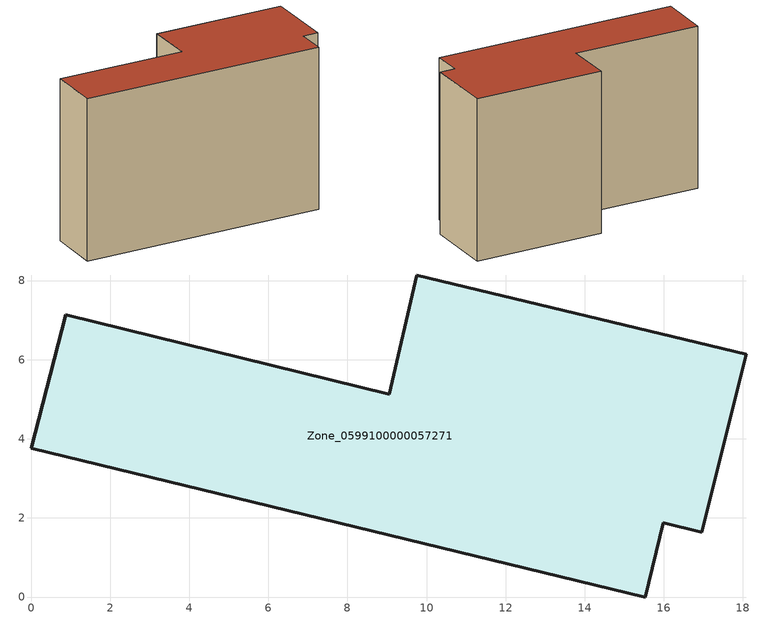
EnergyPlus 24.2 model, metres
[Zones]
Zone_0599100000057271
 floor ground (C_G): 15.53,0 0,3.76 0.88,7.14 9.06,5.13 9.76,8.14 18.09,6.14 16.96,1.64 15.99,1.88 z0
 wall outside (C_F): 0,3.76 15.53,0 15.99,1.88 16.96,1.64 18.09,6.14 9.76,8.14 9.06,5.13 0.88,7.14 0,3.76 z0:10.64
 roof outside (C_R): 15.53,0 15.99,1.88 16.96,1.64 18.09,6.14 9.76,8.14 9.06,5.13 0.88,7.14 0,3.76 z10.64
[BUILDING]
Pand.0599100000057271: North Axis=0; Terrain=City; Loads Convergence Tolerance Value=0.04; Temperature Convergence Tolerance Value=0.4; Solar Distribution=FullExterior; Maximum Number of Warmup Days=25; Minimum Number of Warmup Days=1
[Site:Location]
Rotterdam.The.Hague.AP_ZH_NLD Design_Conditions: Latitude=51.96; Longitude=4.45; Time Zone=1; Elevation=-4.5
[SITE:GROUNDTEMPERATURE:BUILDINGSURFACE]
18, 18, 18, 18, 18, 18, 18, 18, 18, 18, 18, 18
[MATERIAL] Thermal Absorptance=0.9; Solar Absorptance=0.7; Visible Absorptance=0.7
Name | Roughness | Thickness | Conductivity | Density | Specific Heat
G.TI.1946 | MediumSmooth | 0.15 | 1 | 540 | 1210
F.TI.1946 | Rough | 0.3 | 0.857143 | 1920 | 840
R.TI.1946 | MediumRough | 0.2 | 0.1 | 1500 | 1000
[CONSTRUCTION]
C_G: G.TI.1946
C_F: F.TI.1946
C_R: R.TI.1946
[ZONE]
Zone_0599100000057271: Type=1; Multiplier=1; Ceiling Height=Autocalculate; Volume=Autocalculate; Floor Area=autocalculate; Part of Total Floor Area=Yes
[ZONEINFILTRATION:DESIGNFLOWRATE]
Infil_Zone_0599100000057271: Zone or ZoneList or Space or SpaceList=Zone_0599100000057271; Schedule=AlwaysOn; Design Flow Rate Calculation Method=Flow/Area; Flow Rate per Floor Area=0.003; Constant Term Coefficient=1; Temperature Term Coefficient=0; Velocity Term Coefficient=0; Velocity Squared Term Coefficient=0
[HVACTEMPLATE:ZONE:IDEALLOADSAIRSYSTEM]
Zone_0599100000057271: Maximum Heating Supply Air Temperature=50; Minimum Cooling Supply Air Temperature=13; Maximum Heating Supply Air Humidity Ratio=0.0156; Minimum Cooling Supply Air Humidity Ratio=0.0077; Heating Limit=NoLimit; Cooling Limit=NoLimit; Dehumidification Control Type=ConstantSensibleHeatRatio; Cooling Sensible Heat Ratio=0.7; Dehumidification Setpoint=60; Humidification Control Type=None; Humidification Setpoint=30; Outdoor Air Method=None; Outdoor Air Flow Rate per Person=0.00944; Outdoor Air Flow Rate per Zone Floor Area=0; Outdoor Air Flow Rate per Zone=0; Demand Controlled Ventilation Type=None; Outdoor Air Economizer Type=NoEconomizer; Heat Recovery Type=None; Sensible Heat Recovery Effectiveness=0.7; Latent Heat Recovery Effectiveness=0.65
[ZONECONTROL:THERMOSTAT]
ThermostatControl_Zone_0599100000057271: Zone or ZoneList=Zone_0599100000057271; Control Type Schedule=DualSetpointControlType; Control 1=Thermostat_Zone_0599100000057271; Temperature Difference Between Cutout And Setpoint=0
[THERMOSTATSETPOINT:DUALSETPOINT]
Thermostat_Zone_0599100000057271: Heating Setpoint Temperature Schedule=HeatingSetpoint_Zone_0599100000057271; Cooling Setpoint Temperature Schedule=CoolingSetpoint_Zone_0599100000057271
[SCHEDULE:COMPACT]
HeatingSetpoint_Zone_0599100000057271: Through: 12/31, For: AllDays, Until: 24:00, 21
CoolingSetpoint_Zone_0599100000057271: Through: 12/31, For: AllDays, Until: 24:00, 24
DualSetpointControlType: Through: 12/31, For: AllDays, Until: 24:00, 4
AlwaysOn: Through: 12/31, For: AllDays, Until: 24:00, 1
